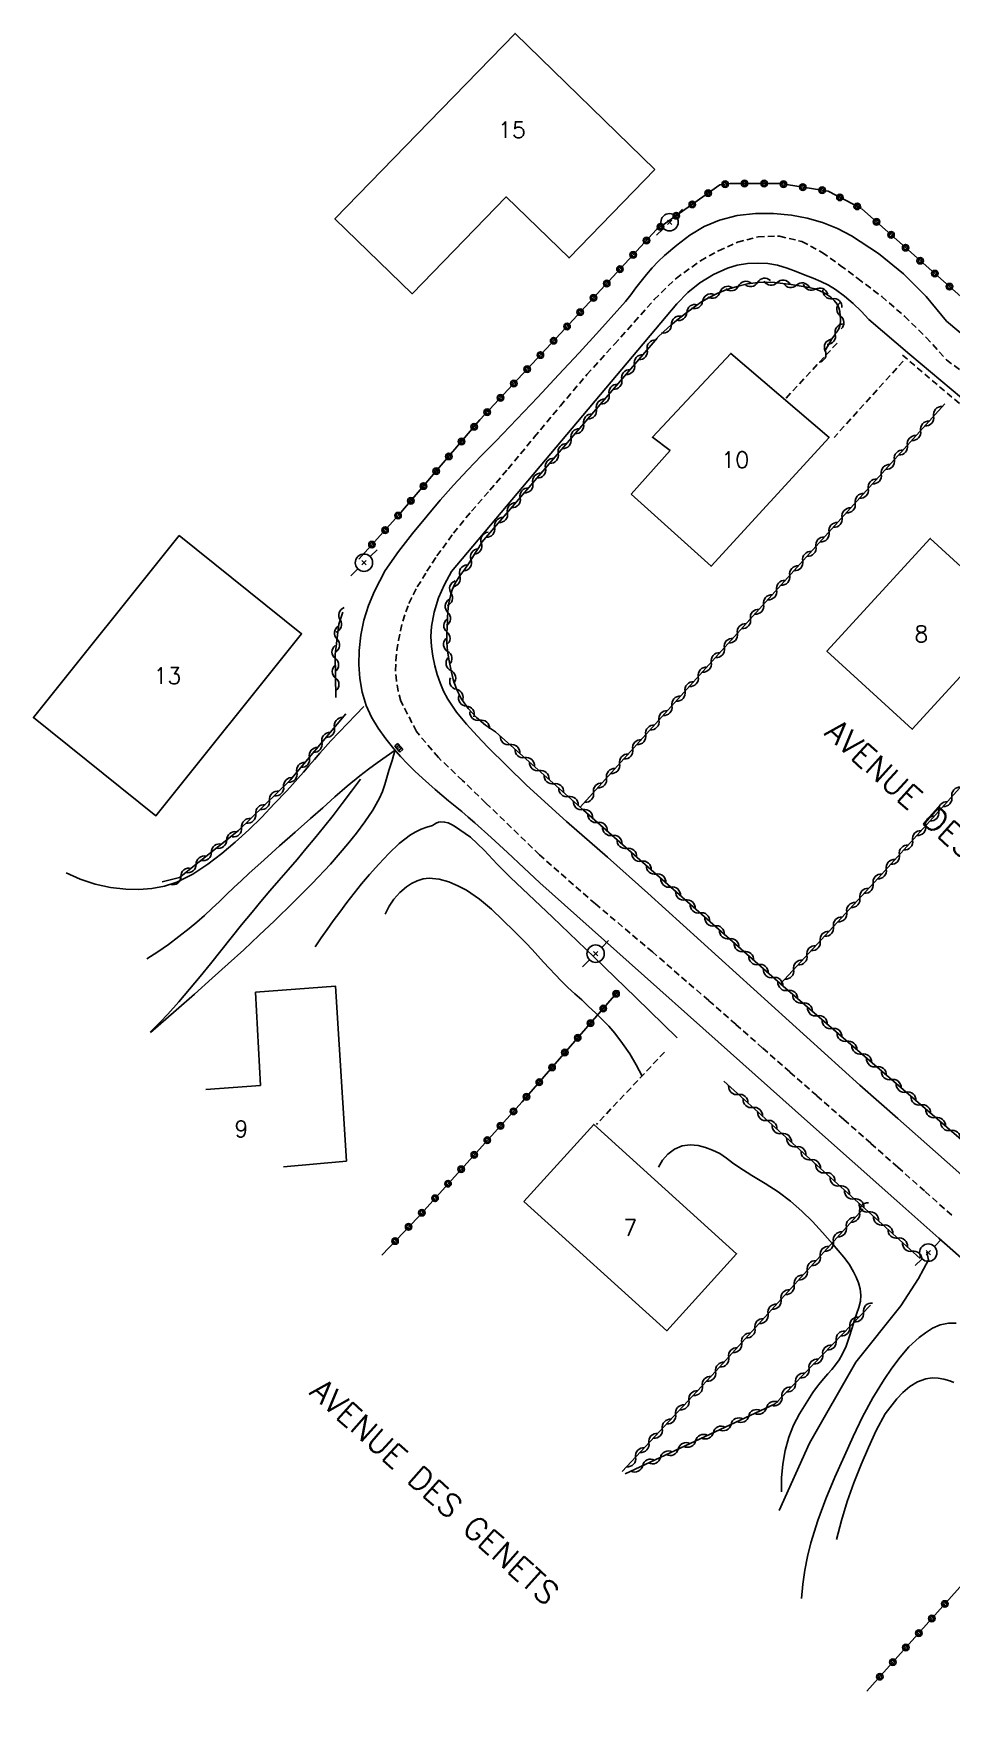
# Model space of a CAD drawing. Header units: millimetres. Extents: x 159000 to 160002, y 156999 to 158000.
# Drawn here: x 159395.8 to 159466.4, y 157371 to 157499.7 of the extents above; entities that cross this region are included whole.
import ezdxf
from ezdxf.enums import TextEntityAlignment as Align

# ---------------------------------------------------------------- set-up
doc = ezdxf.new("R2010")
doc.units = ezdxf.units.MM
doc.linetypes.add('DASHED', pattern=[0.75, 0.5, -0.25])
doc.layers.get('0').update_dxf_attribs({"linetype": 'CONTINUOUS'})
for name, color, linetype in [('W0001', 6, 'DASHED'), ('W0008', 7, 'CONTINUOUS'), ('W0014', 7, 'CONTINUOUS'), ('W0017', 7, 'CONTINUOUS'), ('W0101', 7, 'CONTINUOUS'), ('W0112', 1, 'DASHED'), ('W0211', 2, 'CONTINUOUS'), ('W0214', 2, 'CONTINUOUS'), ('W0310', 3, 'CONTINUOUS'), ('W0323', 7, 'CONTINUOUS'), ('W0401', 7, 'CONTINUOUS'), ('W0473', 7, 'CONTINUOUS'), ('W0989', 7, 'CONTINUOUS'), ('W0991', 7, 'CONTINUOUS')]:
    doc.layers.add(name, color=color, linetype=linetype)
doc.styles.get("Standard").update_dxf_attribs({"font": 'romans.shx', "width": 0.85})

# ---------------------------------------------------------------- blocks, each defined once
blk = doc.blocks.new('T473')
for p, q in [((-0.166667, 0.166667), (0.166667, -0.166667)), ((-0.166667, -0.166667), (0.166667, 0.166667)), ((0.500001, 0.500001), (1.000002, 1.000002)), ((-1.000002, -1.000002), (-0.500001, -0.500001))]:
    blk.add_line(p, q)
blk.add_ellipse((0, 0), major_axis=(0.471405, 0.471405), ratio=1, start_param=5.4977871438, end_param=11.780972451)
blk = doc.blocks.new('T401')
for p, q in [((-0.3, 0.3), (0, 0.3)), ((-0.3, -0.25), (-0.3, 0.3)), ((-0.3, 0.15), (0, 0.15)), ((-0.3, 0), (0, 0)), ((0, 0.3), (0, -0.25)), ((-0.3, -0.15), (0, -0.15)), ((-0.3, -0.25), (-0.3, -0.3)), ((-0.3, -0.3), (0, -0.3)), ((0, -0.3), (0, -0.25))]:
    blk.add_line(p, q)
blk = doc.blocks.new('t310o')
at = {"color": 0, "linetype": 'Continuous'}
for centre, start, end in [((-0.5, 0.38), 216.8699, 323.1304), ((0.5, -0.37), 36.8699, 143.1303)]:
    blk.add_arc(centre, 0.625, start, end, dxfattribs=at)
blk = doc.blocks.new('t323o')
at = {"color": 0, "linetype": 'Continuous'}
for radius in [0.25, 0.15]:
    blk.add_circle((0, 0), radius, dxfattribs=at)

msp = doc.modelspace()

# ---------------------------------------------------------------- linework, layer by layer
at = {"layer": 'W0001'}
msp.add_lwpolyline([(159466.42, 157408.82), (159464.33, 157410.69), (159462.26, 157412.52), (159460.19, 157414.36), (159458.12, 157416.19), (159456.04, 157418.02), (159453.96, 157419.84), (159451.88, 157421.67), (159449.81, 157423.5), (159447.73, 157425.33), (159443.41, 157429.06), (159439.03, 157432.75), (159434.72, 157436.53), (159430.6, 157440.51), (159428.81, 157442.24), (159426.95, 157444), (159425.26, 157446.01), (159424.07, 157448.35), (159423.85, 157449.11), (159423.72, 157449.89), (159423.66, 157450.67), (159423.68, 157451.46), (159423.76, 157452.23), (159423.88, 157452.99), (159424.03, 157453.75), (159424.21, 157454.49), (159424.68, 157455.85), (159425.33, 157457.12), (159426.07, 157458.33), (159426.84, 157459.5), (159428.11, 157461.26), (159429.49, 157462.93), (159430.91, 157464.56), (159432.31, 157466.2), (159434.32, 157468.62), (159436.33, 157471.04), (159438.37, 157473.44), (159440.48, 157475.77), (159442.01, 157477.47), (159443.55, 157479.2), (159445.22, 157480.83), (159447.11, 157482.19), (159448.48, 157482.96), (159449.95, 157483.61), (159451.53, 157484.03), (159453.18, 157484.08), (159454.9, 157483.66), (159456.46, 157482.83), (159457.85, 157481.83), (159459.19, 157480.83), (159461.03, 157479.43), (159462.79, 157477.92), (159464.45, 157476.3), (159466.01, 157474.58), (159468.51, 157472.67)], dxfattribs=at)
at = {"layer": 'W0008'}
for points in [[(159466.02, 157477.54), (159464.45, 157479.45), (159462.7, 157481.19), (159460.79, 157482.75), (159458.72, 157484.1), (159457.63, 157484.67), (159456.49, 157485.12), (159455.31, 157485.46), (159454.11, 157485.68), (159452.72, 157485.81), (159451.32, 157485.81), (159449.92, 157485.66), (159448.55, 157485.32), (159447.38, 157484.82), (159446.29, 157484.15), (159445.28, 157483.39), (159444.33, 157482.58), (159443.84, 157482.12), (159443.39, 157481.64), (159442.96, 157481.14), (159442.54, 157480.62), (159442.14, 157480.1), (159441.74, 157479.57), (159441.33, 157479.06), (159440.9, 157478.56), (159439.34, 157476.83), (159437.77, 157475.12), (159436.19, 157473.41), (159434.6, 157471.71), (159433.53, 157470.57), (159432.45, 157469.45), (159431.36, 157468.33), (159430.27, 157467.22), (159429.19, 157466.09), (159428.12, 157464.95), (159427.08, 157463.78), (159426.08, 157462.58), (159424.97, 157461.22), (159423.88, 157459.83), (159422.87, 157458.37), (159422.03, 157456.8), (159421.58, 157455.7), (159421.23, 157454.57), (159420.98, 157453.4), (159420.85, 157452.22), (159420.83, 157451.16), (159420.9, 157450.09), (159421.09, 157449.04), (159421.39, 157448.01), (159421.8, 157447.1), (159422.33, 157446.25), (159422.91, 157445.45), (159423.52, 157444.68), (159424.03, 157444.08), (159424.58, 157443.51), (159425.15, 157442.96), (159425.72, 157442.43), (159426.21, 157441.98), (159426.71, 157441.54), (159427.21, 157441.12), (159427.72, 157440.69), (159428.23, 157440.27), (159428.74, 157439.85), (159429.24, 157439.42), (159429.74, 157438.98), (159431.01, 157437.85), (159432.27, 157436.7), (159433.52, 157435.54), (159434.76, 157434.37)], [(159445.29, 157478.88), (159446.13, 157479.74), (159447.06, 157480.49), (159448.09, 157481.12), (159449.18, 157481.61), (159449.93, 157481.84), (159450.71, 157481.97), (159451.5, 157482.01), (159452.28, 157481.97), (159453.03, 157481.85), (159453.76, 157481.63), (159454.46, 157481.36), (159455.16, 157481.09), (159455.76, 157480.85), (159456.35, 157480.6), (159456.93, 157480.31), (159457.48, 157479.98), (159458.18, 157479.47), (159458.84, 157478.91), (159459.46, 157478.31), (159460.03, 157477.67)], [(159460.03, 157477.67), (159463.19, 157474.98), (159466.36, 157472.31), (159469.55, 157469.66)], [(159434.76, 157434.37), (159441.62, 157428.26), (159448.47, 157422.15), (159455.33, 157416.04), (159462.19, 157409.94), (159465.42, 157407.07), (159468.65, 157404.21), (159471.89, 157401.36), (159475.12, 157398.5), (159478.35, 157395.64), (159481.58, 157392.78), (159484.79, 157389.9), (159487.99, 157387), (159492.25, 157383.13), (159496.5, 157379.24), (159500.71, 157375.32), (159504.88, 157371.35), (159506.34, 157369.93)]]:
    msp.add_lwpolyline(points, dxfattribs=at)
at = {"layer": 'W0014'}
for points in [[(159427.97, 157458.3), (159445.29, 157478.88)], [(159489.03, 157458.33), (159486.47, 157460.39), (159483.93, 157462.46), (159481.39, 157464.54), (159478.86, 157466.64), (159477.72, 157467.6), (159476.58, 157468.56), (159475.44, 157469.52), (159474.31, 157470.49), (159473.17, 157471.46), (159472.04, 157472.43), (159470.91, 157473.4), (159469.77, 157474.36), (159468.83, 157475.16), (159467.9, 157475.95), (159466.96, 157476.75), (159466.02, 157477.54)], [(159459.36, 157418.83), (159455.28, 157422.51), (159451.2, 157426.2), (159447.13, 157429.89), (159443.06, 157433.59), (159439.95, 157436.35), (159436.81, 157439.09), (159433.72, 157441.88), (159430.75, 157444.81), (159429.93, 157445.67), (159429.11, 157446.56), (159428.35, 157447.5), (159427.67, 157448.5), (159427.35, 157449.11), (159427.08, 157449.74), (159426.86, 157450.39), (159426.68, 157451.06), (159426.52, 157451.8), (159426.41, 157452.55), (159426.36, 157453.32), (159426.41, 157454.08), (159426.63, 157455.19), (159426.96, 157456.28), (159427.41, 157457.31), (159427.97, 157458.3)], [(159468.08, 157411.12), (159465.18, 157413.7), (159462.27, 157416.26), (159459.36, 157418.83)]]:
    msp.add_lwpolyline(points, dxfattribs=at)
at = {"layer": 'W0017'}
for points in [[(159398.33, 157435.15), (159399.42, 157434.66), (159400.56, 157434.28), (159401.73, 157434.02), (159402.92, 157433.88), (159403.91, 157433.86), (159404.91, 157433.94), (159405.89, 157434.13), (159406.84, 157434.43), (159408.08, 157435.03), (159409.22, 157435.8), (159410.29, 157436.64), (159411.32, 157437.51), (159412.37, 157438.44), (159413.37, 157439.42), (159414.33, 157440.44), (159415.29, 157441.45), (159415.73, 157441.92), (159416.15, 157442.4), (159416.58, 157442.88), (159417, 157443.37), (159417.42, 157443.85), (159417.84, 157444.34), (159418.26, 157444.82), (159418.69, 157445.29), (159419.32, 157445.96), (159419.95, 157446.62), (159420.59, 157447.28), (159421.23, 157447.93)], [(159423.63, 157444.56), (159422.93, 157444.09), (159422.24, 157443.61), (159421.57, 157443.11), (159420.91, 157442.6), (159419.94, 157441.8), (159418.99, 157440.98), (159418.06, 157440.14), (159417.12, 157439.31), (159415.93, 157438.26), (159414.74, 157437.21), (159413.55, 157436.15), (159412.37, 157435.08), (159411.8, 157434.56), (159411.23, 157434.02), (159410.67, 157433.48), (159410.11, 157432.94), (159409.54, 157432.4), (159408.97, 157431.87), (159408.38, 157431.36), (159407.79, 157430.86), (159407, 157430.24), (159406.2, 157429.64), (159405.37, 157429.07), (159404.53, 157428.53)], [(159404.81, 157422.87), (159405.4, 157423.38), (159406.8, 157424.59), (159408.19, 157425.82), (159409.57, 157427.05), (159410.78, 157428.14), (159411.99, 157429.23), (159413.18, 157430.34), (159414.35, 157431.46), (159415.8, 157432.89), (159417.25, 157434.33), (159418.66, 157435.82), (159420, 157437.36), (159420.66, 157438.2), (159421.3, 157439.06), (159421.9, 157439.95), (159422.42, 157440.88), (159422.65, 157441.4), (159422.83, 157441.93), (159422.99, 157442.47), (159423.15, 157443), (159423.28, 157443.39), (159423.4, 157443.78), (159423.51, 157444.17), (159423.63, 157444.56)], [(159426.5, 157438.77), (159426.06, 157438.65), (159425.62, 157438.49), (159425.21, 157438.29), (159424.81, 157438.06), (159423.93, 157437.39), (159423.13, 157436.63), (159422.38, 157435.82), (159421.65, 157435.01), (159421.05, 157434.31), (159420.47, 157433.59), (159419.91, 157432.86), (159419.36, 157432.12), (159418.87, 157431.46), (159418.4, 157430.8), (159417.93, 157430.14), (159417.47, 157429.46)], [(159453.16, 157386.12), (159455.47, 157391.32), (159459.04, 157397.54), (159462.51, 157401.85), (159463.87, 157403.96), (159464.63, 157405.41), (159464.51, 157405.98)], [(159454.87, 157379.38), (159454.97, 157380.46), (159455.12, 157381.54), (159455.32, 157382.6), (159455.58, 157383.65), (159456.11, 157385.37), (159456.74, 157387.04), (159457.43, 157388.69), (159458.16, 157390.33), (159458.85, 157391.83), (159459.56, 157393.33), (159460.35, 157394.8), (159461.22, 157396.21), (159461.81, 157397.07), (159462.44, 157397.91), (159463.13, 157398.71), (159463.92, 157399.42), (159464.41, 157399.79), (159464.94, 157400.14), (159465.53, 157400.41), (159466.17, 157400.54), (159466.75, 157400.54)]]:
    msp.add_lwpolyline(points, dxfattribs=at)
at = {"layer": 'W0101'}
for points in [[(159443.6, 157489.2), (159432.84, 157499.66), (159426.24, 157492.87), (159419, 157485.41), (159424.93, 157479.65), (159432.17, 157487.1), (159437, 157482.41), (159443.6, 157489.2)], [(159441.76, 157464.25), (159447.92, 157458.71), (159456.99, 157468.61), (159449.43, 157475.07), (159443.4, 157468.62), (159444.76, 157467.6)], [(159407.02, 157461.06), (159395.82, 157447.07), (159405.23, 157439.53), (159416.43, 157453.52)], [(159471.32, 157454.84), (159463.38, 157446.18), (159456.82, 157452.18), (159464.76, 157460.85)], [(159433.53, 157409.89), (159444.51, 157399.95), (159449.87, 157405.87), (159438.9, 157415.81)]]:
    msp.add_lwpolyline(points, close=True, dxfattribs=at)
for points in [[(159419.89, 157412.97), (159419.04, 157426.42), (159412.89, 157425.97), (159413.27, 157418.8), (159409.08, 157418.49)], [(159415.04, 157412.54), (159419.89, 157412.97)]]:
    msp.add_lwpolyline(points, dxfattribs=at)
at = {"layer": 'W0112'}
for points in [[(159457.6, 157475.85), (159453.65, 157471.6)], [(159471.58, 157467.33), (159462.57, 157474.98)], [(159462.69, 157474.48), (159457.37, 157468.61)], [(159444.33, 157421.36), (159439.1, 157415.81)]]:
    msp.add_lwpolyline(points, dxfattribs=at)
at = {"layer": 'W0211'}
for points in [[(159404.78, 157422.89), (159405.02, 157423.12), (159405.59, 157423.69), (159406.15, 157424.27), (159407, 157425.22), (159407.82, 157426.19), (159408.63, 157427.17), (159409.43, 157428.16), (159410.22, 157429.16), (159411.02, 157430.15), (159411.81, 157431.14), (159412.62, 157432.13), (159413.31, 157432.94), (159414, 157433.75), (159414.69, 157434.56), (159415.39, 157435.37), (159416.08, 157436.18), (159416.77, 157437), (159417.45, 157437.82), (159418.12, 157438.64), (159418.85, 157439.56), (159419.56, 157440.48), (159420.27, 157441.41), (159420.96, 157442.35)], [(159422.86, 157431.97), (159423.16, 157432.57), (159423.53, 157433.13), (159423.98, 157433.63), (159424.49, 157434.07), (159424.89, 157434.32), (159425.31, 157434.53), (159425.77, 157434.67), (159426.24, 157434.73), (159427.01, 157434.66), (159427.75, 157434.45), (159428.44, 157434.15), (159429.1, 157433.8), (159430.11, 157433.13), (159431.04, 157432.34), (159431.91, 157431.5), (159432.77, 157430.66), (159433.24, 157430.2), (159433.7, 157429.73), (159434.15, 157429.25), (159434.6, 157428.77), (159435.04, 157428.28), (159435.49, 157427.8), (159435.94, 157427.32), (159436.4, 157426.85), (159436.91, 157426.34), (159437.44, 157425.85), (159437.97, 157425.37), (159438.5, 157424.88), (159439.03, 157424.39), (159439.55, 157423.88), (159440.05, 157423.36), (159440.52, 157422.81), (159441.11, 157422.03), (159441.66, 157421.22), (159442.16, 157420.39), (159442.61, 157419.52)], [(159443.86, 157412.52), (159444.18, 157413.06), (159444.6, 157413.53), (159445.11, 157413.9), (159445.69, 157414.15), (159446.3, 157414.24), (159446.91, 157414.18), (159447.48, 157414.02), (159448.03, 157413.83), (159448.58, 157413.56), (159449.09, 157413.22), (159449.57, 157412.85), (159450.06, 157412.51), (159451.06, 157411.88), (159452.07, 157411.27), (159453.07, 157410.62), (159454.02, 157409.91), (159454.89, 157409.15), (159455.71, 157408.34), (159456.49, 157407.49), (159457.25, 157406.62), (159457.69, 157406.12), (159458.12, 157405.6), (159458.52, 157405.06), (159458.86, 157404.48), (159459.07, 157404.06), (159459.25, 157403.62), (159459.38, 157403.16), (159459.44, 157402.69), (159459.4, 157402.21), (159459.27, 157401.74), (159459.11, 157401.3), (159458.96, 157400.86), (159458.75, 157400.16), (159458.54, 157399.46), (159458.3, 157398.77), (159457.99, 157398.11), (159457.75, 157397.72), (159457.48, 157397.34), (159457.19, 157396.98), (159456.89, 157396.63), (159456.59, 157396.29), (159456.29, 157395.94), (159456.01, 157395.58), (159455.75, 157395.2), (159455.22, 157394.39), (159454.71, 157393.55), (159454.25, 157392.68), (159453.89, 157391.77), (159453.61, 157390.74), (159453.42, 157389.69), (159453.32, 157388.63), (159453.33, 157387.57)], [(159457.55, 157383.9), (159457.93, 157385.37), (159458.38, 157386.83), (159458.88, 157388.26), (159459.46, 157389.67), (159460.02, 157390.98), (159460.61, 157392.29), (159461.31, 157393.56), (159462.19, 157394.72), (159462.66, 157395.21), (159463.19, 157395.65), (159463.78, 157396.02), (159464.43, 157396.26), (159464.9, 157396.33), (159465.37, 157396.31), (159465.82, 157396.22), (159466.26, 157396.1), (159466.59, 157395.97)]]:
    msp.add_lwpolyline(points, dxfattribs=at)
at = {"layer": 'W0214'}
msp.add_lwpolyline([(159445.31, 157422.46), (159442.13, 157425.57), (159438.93, 157428.66), (159435.72, 157431.74), (159432.49, 157434.79), (159431.48, 157435.81), (159430.48, 157436.88), (159429.41, 157437.89), (159428.2, 157438.73), (159427.96, 157438.86), (159427.7, 157438.98), (159427.42, 157439.05), (159427.14, 157439.06), (159426.96, 157439.03), (159426.79, 157438.97), (159426.64, 157438.89), (159426.5, 157438.77)], dxfattribs=at)
at = {"layer": 'W0310'}
for points in [[(159443.77, 157476.26), (159444.29, 157476.76), (159444.83, 157477.24), (159445.38, 157477.7), (159445.95, 157478.14), (159446.53, 157478.56), (159447.11, 157478.97), (159447.72, 157479.35), (159448.37, 157479.67), (159449.13, 157479.97), (159449.92, 157480.22), (159450.72, 157480.41), (159451.54, 157480.52), (159452.17, 157480.55), (159452.81, 157480.52), (159453.43, 157480.45), (159454.06, 157480.36), (159454.68, 157480.27), (159455.3, 157480.17), (159455.92, 157480.02), (159456.51, 157479.78), (159456.82, 157479.6), (159457.12, 157479.39), (159457.38, 157479.14), (159457.6, 157478.85), (159457.73, 157478.57), (159457.81, 157478.28), (159457.84, 157477.98), (159457.86, 157477.69), (159457.86, 157477.52), (159457.84, 157477.35), (159457.81, 157477.18), (159457.75, 157477.02), (159457.7, 157476.9), (159457.64, 157476.79), (159457.57, 157476.69), (159457.49, 157476.59), (159457.42, 157476.49), (159457.34, 157476.39), (159457.27, 157476.29), (159457.2, 157476.19), (159457.06, 157475.95), (159456.93, 157475.72), (159456.8, 157475.48), (159456.67, 157475.24)], [(159430.3, 157460.55), (159443.77, 157476.23)], [(159465.89, 157471.2), (159437.86, 157440.19)], [(159431.34, 157445.99), (159430.57, 157446.5), (159429.87, 157447.09), (159429.24, 157447.78), (159428.71, 157448.53), (159428.34, 157449.25), (159428.08, 157450.01), (159427.9, 157450.79), (159427.75, 157451.57), (159427.66, 157452.2), (159427.61, 157452.83), (159427.6, 157453.46), (159427.62, 157454.1), (159427.64, 157454.45), (159427.65, 157454.8), (159427.67, 157455.15), (159427.71, 157455.51), (159427.75, 157455.86), (159427.82, 157456.21), (159427.9, 157456.56), (159428.01, 157456.9), (159428.27, 157457.46), (159428.61, 157457.98), (159428.98, 157458.48), (159429.32, 157458.98), (159429.57, 157459.38), (159429.81, 157459.77), (159430.06, 157460.16), (159430.3, 157460.55)], [(159481.97, 157458.6), (159478.55, 157454.66), (159475.12, 157450.74), (159471.66, 157446.83), (159468.18, 157442.95), (159464.48, 157438.84), (159460.75, 157434.74), (159457, 157430.67), (159453.24, 157426.61)], [(159419.07, 157448.62), (159419.02, 157451.92), (159419.29, 157454.25), (159419.6, 157455.18)], [(159419.83, 157447.36), (159415.56, 157442.26), (159411.59, 157438.39), (159407.04, 157434.78), (159405.72, 157434.45)], [(159472.88, 157409.7), (159453.45, 157426.42), (159438.11, 157439.97), (159431.34, 157445.99)], [(159464, 157405.51), (159448.89, 157419.12)], [(159459.6, 157409.33), (159448.28, 157396.83), (159441.08, 157389.14)], [(159441.3, 157388.94), (159452.83, 157394.33), (159460.17, 157401.91)]]:
    msp.add_lwpolyline(points, dxfattribs=at)
at = {"layer": 'W0323'}
for points in [[(159420.83, 157459.26), (159423.91, 157462.66), (159430.14, 157469.95), (159436.69, 157476.98), (159443.72, 157484.58), (159448.6, 157488.02), (159449.39, 157488.13), (159453.22, 157488.12), (159456.91, 157487.54), (159459.47, 157486.2)], [(159459.5, 157486.17), (159467.58, 157479.02)], [(159440.83, 157426.1), (159433.39, 157417.55), (159425.36, 157408.66), (159422.59, 157405.76)], [(159459.89, 157372.24), (159478.35, 157392.86)]]:
    msp.add_lwpolyline(points, dxfattribs=at)

# ---------------------------------------------------------------- block references
at = {"layer": 'W0310'}
for p, rotation in [((159447.27, 157479.07), 31.66820258006108), ((159448.6, 157479.76), 21.68671687439439), ((159450.02, 157480.24), 12.99418319713093), ((159451.49, 157480.52), 8.19956562849546), ((159452.99, 157480.5), 353.6734642729307), ((159454.48, 157480.3), 351.6717271403015), ((159455.95, 157480), 337.8637618880489), ((159457.24, 157479.27), 316.8574695614832), ((159446.05, 157478.21), 36.27396302098285), ((159457.85, 157477.95), 272.9877143474893), ((159444.87, 157477.28), 39.74630319193918), ((159457.46, 157476.55), 232.0767705784795), ((159443.01, 157475.34), 49.33527487989636), ((159456.68, 157475.27), 242.5029964126067), ((159442.03, 157474.2), 49.33527487989636), ((159441.05, 157473.06), 49.33527487989636), ((159440.08, 157471.93), 49.33527487989636), ((159439.1, 157470.79), 49.33527487989636), ((159465.02, 157470.24), 227.8856376389061), ((159437.15, 157468.51), 49.33527487989636), ((159438.12, 157469.65), 49.33527487989636), ((159464.02, 157469.12), 227.8856376389061), ((159436.17, 157467.37), 49.33527487989636), ((159463.01, 157468.01), 227.8856376389061), ((159435.19, 157466.24), 49.33527487989636), ((159462.01, 157466.9), 227.8856376389061), ((159434.21, 157465.1), 49.33527487989636), ((159459.99, 157464.67), 227.8856376389061), ((159461, 157465.79), 227.8856376389061), ((159433.24, 157463.96), 49.33527487989636), ((159458.99, 157463.56), 227.8856376389061), ((159432.26, 157462.82), 49.33527487989636), ((159457.98, 157462.45), 227.8856376389061), ((159431.28, 157461.69), 49.33527487989636), ((159456.98, 157461.33), 227.8856376389061), ((159430.25, 157460.47), 57.83918945947618), ((159455.97, 157460.22), 227.8856376389061), ((159429.46, 157459.2), 57.86072248300285), ((159454.96, 157459.11), 227.8856376389061), ((159428.6, 157457.97), 56.92594818319289), ((159453.96, 157458), 227.8856376389061), ((159427.93, 157456.63), 72.14847196789954), ((159451.95, 157455.77), 227.8856376389061), ((159452.95, 157456.88), 227.8856376389061), ((159419.4, 157454.58), 71.21195158880784), ((159427.68, 157455.16), 84.80349519861697), ((159450.94, 157454.66), 227.8856376389061), ((159419.16, 157453.11), 83.53568648084433), ((159427.61, 157453.66), 88.55986315636288), ((159449.93, 157453.55), 227.8856376389061), ((159427.67, 157452.16), 98.086497199196), ((159448.93, 157452.43), 227.8856376389061), ((159419.03, 157451.62), 90.88353587318552), ((159427.92, 157450.69), 103.2248248955363), ((159447.92, 157451.32), 227.8856376389061), ((159419.05, 157450.12), 90.88353587318552), ((159428.34, 157449.25), 117.0142656436609), ((159446.92, 157450.21), 227.8856376389061), ((159429.11, 157447.96), 125.3714508349722), ((159444.9, 157447.98), 227.8856376389061), ((159445.91, 157449.09), 227.8856376389061), ((159430.13, 157446.87), 139.7014625929561), ((159443.9, 157446.87), 227.8856376389061), ((159418.95, 157446.32), 230.0697627376893), ((159442.89, 157445.76), 227.8856376389061), ((159417.99, 157445.17), 230.0697627376893), ((159432.46, 157445), 138.3365368127254), ((159441.89, 157444.64), 227.8856376389061), ((159416.06, 157442.87), 230.0697627376893), ((159417.03, 157444.02), 230.0697627376893), ((159433.59, 157444), 138.3365368127254), ((159434.71, 157443), 138.3365368127254), ((159440.88, 157443.53), 227.8856376389061), ((159415.05, 157441.76), 224.2620133007394), ((159435.83, 157442), 138.3365368127254), ((159439.87, 157442.42), 227.8856376389061), ((159413.97, 157440.72), 224.2620133007394), ((159436.95, 157441.01), 138.3365368127254), ((159438.87, 157441.31), 227.8856376389061), ((159466.42, 157440.99), 227.9483225522984), ((159412.9, 157439.67), 224.2620133007394), ((159438.07, 157440.01), 138.3365368127254), ((159439.19, 157439.02), 138.5538591474146), ((159465.41, 157439.87), 227.9483225522984), ((159411.82, 157438.62), 224.2620133007394), ((159440.32, 157438.02), 138.5538591474146), ((159463.4, 157437.65), 227.6779824081761), ((159464.41, 157438.76), 227.6779824081761), ((159409.5, 157436.73), 218.4687100156439), ((159410.67, 157437.67), 218.4687100156439), ((159441.44, 157437.03), 138.5538591474146), ((159462.39, 157436.54), 227.6779824081761), ((159408.32, 157435.8), 218.4687100156439), ((159442.56, 157436.04), 138.5538591474146), ((159461.38, 157435.43), 227.6779824081761), ((159407.15, 157434.87), 218.4687100156439), ((159443.69, 157435.05), 138.5538591474146), ((159444.81, 157434.05), 138.5538591474146), ((159460.37, 157434.32), 227.4076435208391), ((159445.94, 157433.06), 138.5538591474146), ((159459.35, 157433.22), 227.4076435208391), ((159447.06, 157432.07), 138.5538591474146), ((159458.34, 157432.12), 227.4076435208391), ((159448.19, 157431.07), 138.5538591474146), ((159449.31, 157430.08), 138.5538591474146), ((159457.32, 157431.01), 227.4076435208391), ((159450.44, 157429.09), 138.5538591474146), ((159455.28, 157428.81), 227.1373058903972), ((159456.3, 157429.91), 227.1373058903972), ((159451.56, 157428.1), 138.5538591474146), ((159454.26, 157427.71), 227.1373058903972), ((159452.68, 157427.1), 138.5538591474146), ((159453.81, 157426.11), 139.2779623776497), ((159454.95, 157425.14), 139.2779623776497), ((159456.09, 157424.16), 139.2779623776497), ((159457.22, 157423.18), 139.2779623776497), ((159458.36, 157422.2), 139.2779623776497), ((159459.5, 157421.22), 139.2779623776497), ((159460.63, 157420.24), 139.2779623776497), ((159461.77, 157419.26), 139.2779623776497), ((159450.01, 157418.11), 137.9759274765), ((159451.12, 157417.11), 137.9759274765), ((159462.91, 157418.29), 139.2779623776497), ((159464.04, 157417.31), 139.2779623776497), ((159452.24, 157416.11), 137.9759274765), ((159465.18, 157416.33), 139.2779623776497), ((159453.35, 157415.1), 137.9759274765), ((159466.32, 157415.35), 139.2779623776497), ((159454.47, 157414.1), 137.9759274765), ((159455.58, 157413.09), 137.9759274765), ((159456.7, 157412.09), 137.9759274765), ((159457.81, 157411.08), 137.9759274765), ((159458.92, 157410.08), 137.9759274765), ((159459.33, 157409.04), 227.866843476969), ((159460.04, 157409.08), 137.9759274765), ((159457.32, 157406.81), 227.866843476969), ((159458.32, 157407.92), 227.866843476969), ((159461.15, 157408.07), 137.9759274765), ((159462.27, 157407.07), 137.9759274765), ((159456.31, 157405.7), 227.866843476969), ((159463.38, 157406.06), 137.9759274765), ((159455.3, 157404.59), 227.866843476969), ((159454.3, 157403.48), 227.866843476969), ((159453.29, 157402.36), 227.866843476969), ((159452.29, 157401.25), 227.866843476969), ((159459.63, 157401.35), 45.91717607503728), ((159450.27, 157399.03), 227.866843476969), ((159451.28, 157400.14), 227.866843476969), ((159457.54, 157399.2), 45.91717607503728), ((159458.58, 157400.27), 45.91717607503728), ((159449.27, 157397.91), 227.866843476969), ((159456.5, 157398.12), 45.91717607503728), ((159448.26, 157396.8), 226.8930278273781), ((159455.45, 157397.04), 45.91717607503728), ((159447.24, 157395.71), 226.8930278273781), ((159454.41, 157395.96), 45.91717607503728), ((159446.21, 157394.61), 226.8930278273781), ((159453.37, 157394.89), 45.91717607503728), ((159445.18, 157393.52), 226.8930278273781), ((159450.81, 157393.39), 25.03028431319413), ((159452.17, 157394.02), 25.03028431319413), ((159443.13, 157391.33), 226.8930278273781), ((159444.16, 157392.42), 226.8930278273781), ((159448.09, 157392.12), 25.03028431319413), ((159449.45, 157392.75), 25.03028431319413), ((159442.11, 157390.23), 226.8930278273781), ((159445.38, 157390.85), 25.03028431319413), ((159446.73, 157391.48), 25.03028431319413), ((159442.66, 157389.58), 25.03028431319413), ((159444.02, 157390.21), 25.03028431319413)]:
    msp.add_blockref('t310o', p, dxfattribs=dict(at, rotation=rotation))
at = {"layer": 'W0323'}
for p, rotation in [((159447.69, 157487.38), 35.21713124787842), ((159448.99, 157488.07), 7.585213516844289), ((159450.49, 157488.13), 359.9551325233019), ((159451.99, 157488.12), 359.9551325233019), ((159453.48, 157488.08), 351.024978110048), ((159454.96, 157487.85), 351.024978110048), ((159456.45, 157487.61), 351.024978110048), ((159446.47, 157486.52), 35.21713124787842), ((159457.82, 157487.06), 332.3281356007155), ((159459.15, 157486.37), 332.3281356007155), ((159444.02, 157484.79), 35.21713124787842), ((159445.24, 157485.65), 35.21713124787842), ((159460.63, 157485.18), 318.4779935205743), ((159442.95, 157483.74), 47.21116945393088), ((159461.75, 157484.18), 318.4779935205743), ((159441.93, 157482.64), 47.21116945393088), ((159462.87, 157483.19), 318.4779935205743), ((159463.99, 157482.19), 318.4779935205743), ((159440.91, 157481.54), 47.21116945393088), ((159465.12, 157481.2), 318.4779935205743), ((159439.89, 157480.44), 47.21116945393088), ((159466.24, 157480.2), 318.4779935205743), ((159437.85, 157478.24), 47.21116945393088), ((159438.87, 157479.34), 47.21116945393088), ((159436.84, 157477.14), 47.21116945393088), ((159435.81, 157476.04), 47.05368485516625), ((159434.79, 157474.94), 47.05368485516625), ((159433.77, 157473.85), 47.05368485516625), ((159431.73, 157471.65), 47.05368485516625), ((159432.75, 157472.75), 47.05368485516625), ((159430.7, 157470.55), 47.05368485516625), ((159429.7, 157469.43), 49.4686722381379), ((159428.73, 157468.29), 49.4686722381379), ((159427.75, 157467.15), 49.4686722381379), ((159426.78, 157466.01), 49.4686722381379), ((159425.8, 157464.87), 49.4686722381379), ((159424.83, 157463.73), 49.4686722381379), ((159422.85, 157461.48), 47.87432483163594), ((159423.85, 157462.6), 47.87432483163594), ((159421.84, 157460.37), 47.87432483163594), ((159440.61, 157425.85), 228.9710100928387), ((159439.63, 157424.72), 228.9710100928387), ((159438.64, 157423.59), 228.9710100928387), ((159437.66, 157422.46), 228.9710100928387), ((159435.69, 157420.19), 228.9710100928387), ((159436.67, 157421.33), 228.9710100928387), ((159434.71, 157419.06), 228.9710100928387), ((159433.72, 157417.93), 228.9710100928387), ((159432.72, 157416.81), 227.8968662068743), ((159431.72, 157415.7), 227.8968662068743), ((159430.71, 157414.59), 227.8968662068743), ((159429.71, 157413.47), 227.8968662068743), ((159427.69, 157411.25), 227.8968662068743), ((159428.7, 157412.36), 227.8968662068743), ((159426.69, 157410.13), 227.8968662068743), ((159425.68, 157409.02), 227.8968662068743), ((159424.66, 157407.93), 226.3777896299156), ((159423.62, 157406.84), 226.3777896299156), ((159464.89, 157377.83), 48.1498641870191), ((159465.89, 157378.95), 48.1498641870191), ((159463.89, 157376.71), 48.1498641870191), ((159462.89, 157375.6), 48.1498641870191), ((159461.89, 157374.48), 48.1498641870191), ((159460.89, 157373.36), 48.1498641870191)]:
    msp.add_blockref('t323o', p, dxfattribs=dict(at, rotation=rotation))
at = {"layer": 'W0401', "rotation": 219.3900784251007}
msp.add_blockref('T401', (159423.79, 157444.66), dxfattribs=at)
at = {"layer": 'W0473'}
for p in [(159444.72, 157485.15), (159421.23, 157458.98), (159439.04, 157428.93), (159464.61, 157405.95)]:
    msp.add_blockref('T473', p, dxfattribs=at)

# ---------------------------------------------------------------- texts
at = {"layer": 'W0989'}
for p in [(159456.56, 157445.8), (159416.97, 157395.13)]:
    msp.add_text('AVENUE DES GENETS', height=1.75, rotation=318.0546, dxfattribs=at).set_placement(p)
at = {"layer": 'W0991'}
for s, p in [('15', (159432.6, 157492.25)), ('10', (159449.77, 157466.89)), ('8', (159464.07, 157453.51)), ('13', (159406.12, 157450.29)), ('9', (159411.8, 157415.46)), ('7', (159441.7, 157407.88))]:
    msp.add_text(s, height=1.25, dxfattribs=at).set_placement(p, align=Align.MIDDLE_CENTER)

doc.saveas('drawing.dxf')
